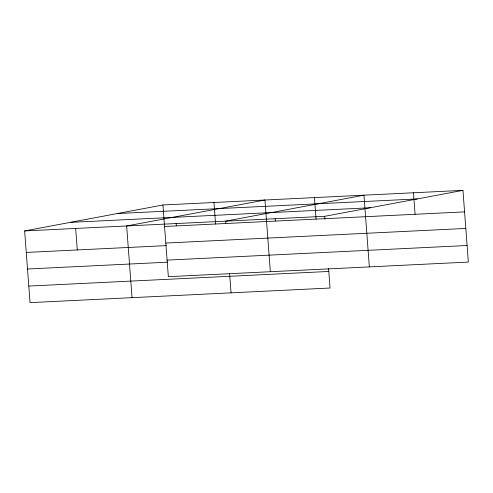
<?xml version="1.0" encoding="UTF-8"?>
<svg xmlns="http://www.w3.org/2000/svg" width="493" height="493" viewBox="0 0 493 493"><rect width="100%" height="100%" fill="white"/><g stroke="black" fill="none" stroke-linecap="round" stroke-linejoin="round"><path stroke-width="0.74" d="M328.584 268.488L330.051 288.017L30.042 302.634L24.65 230.934L162.949 204.983L462.958 190.366L468.35 262.066L168.341 276.684L162.949 204.983M24.65 230.934L324.659 216.316L462.958 190.366M117.309 213.549L417.318 198.932M70.289 222.368L370.298 207.756M164.563 226.49L464.579 211.879M165.814 243.055L465.823 228.438M26.265 252.441L166.351 245.619M167.096 260.119L467.105 245.502M27.516 269.005L167.595 262.184M28.797 286.069L328.806 271.452M413.454 192.781L415.075 214.289M369.349 266.892L363.957 195.191L225.658 221.141L225.825 223.366M324.659 216.316L324.881 219.286M314.454 197.601L316.068 219.114M275.156 218.732L275.328 220.956M270.343 271.711L264.951 200.016L126.652 225.967L132.044 297.661M229.578 273.307L231.051 292.842M213.95 202.5L215.57 224.007M176.155 223.551L176.321 225.776M75.651 228.45L77.272 249.957"/></g></svg>
